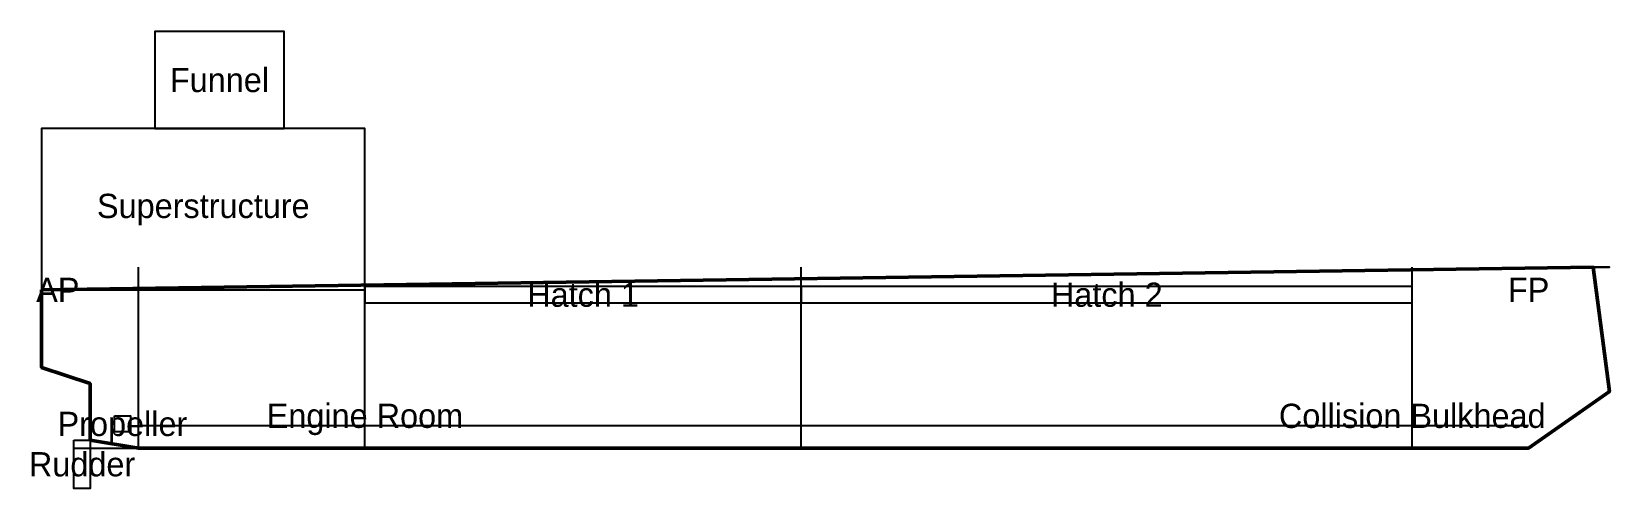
# Model space of a CAD drawing. Header units: metres. Extents: x -2.6 to 95, y -2.5 to 25.8.
import ezdxf
from ezdxf.enums import TextEntityAlignment as Align

# ---------------------------------------------------------------- set-up
doc = ezdxf.new("R2010")
doc.units = ezdxf.units.M

msp = doc.modelspace()

# ---------------------------------------------------------------- linework, layer by layer
at = {"layer": 'ACCOMMODATION', "color": 3}
msp.add_lwpolyline([(-2, 9.8), (18, 9.8), (18, 19.8), (-2, 19.8), (-2, 9.8)], close=True, dxfattribs=at)
at = {"layer": 'ANCHOR', "color": 7}
msp.add_lwpolyline([(94, 11.2), (95, 11.2)], close=True, dxfattribs=at)
at = {"layer": 'BULKHEAD', "color": 2}
for p, q in [((4, 0), (4, 11.2)), ((18, 0), (18, 11.2)), ((45, 0), (45, 11.2)), ((82.8, 0), (82.8, 11.2))]:
    msp.add_line(p, q, dxfattribs=at)
at = {"layer": 'DB_TOP', "color": 1}
msp.add_line((4, 1.4), (90, 1.4), dxfattribs=at)
at = {"layer": 'FUNNEL', "color": 8}
msp.add_lwpolyline([(5, 19.8), (13, 19.8), (13, 25.8), (5, 25.8), (5, 19.8)], close=True, dxfattribs=at)
at = {"layer": 'HATCH', "color": 6}
for points in [[(18, 9), (45, 9), (45, 10), (18, 10), (18, 9)], [(45, 9), (82.8, 9), (82.8, 10), (45, 10), (45, 9)]]:
    msp.add_lwpolyline(points, close=True, dxfattribs=at)
at = {"layer": 'PROP', "color": 1}
msp.add_lwpolyline([(2.5, 2), (3.5, 2), (3.5, 1), (2.5, 1), (2.5, 2)], close=True, dxfattribs=at)
at = {"layer": 'RUDDER', "color": 1}
msp.add_lwpolyline([(0, 0.5), (1, 0.5), (1, -2.5), (0, -2.5), (0, 0.5)], close=True, dxfattribs=at)
at = {"layer": 'SHELL', "color": 5, "lineweight": 50}
msp.add_lwpolyline([(-2, 9.8), (-2, 5), (1, 4), (1, 0.5), (4, 0), (90, 0), (95, 3.5), (94, 11.2), (-2, 9.8)], dxfattribs=at)
at = {"layer": 'WL', "color": 4}
msp.add_line((0, 0), (90, 0), dxfattribs=at)

# ---------------------------------------------------------------- texts
at = {"layer": 'LABELS', "color": 1}
for s, p in [('Funnel', (9, 22.8)), ('Superstructure', (8, 15)), ('AP', (-1, 9.8)), ('Hatch 1', (31.5, 9.5)), ('Hatch 2', (63.9, 9.5)), ('FP', (90, 9.8)), ('Propeller', (3, 1.5)), ('Engine Room', (18, 2)), ('Collision Bulkhead', (82.8, 2)), ('Rudder', (0.5, -1))]:
    msp.add_text(s, height=1.5, dxfattribs=at).set_placement(p, align=Align.MIDDLE_CENTER)

doc.saveas('drawing.dxf')
